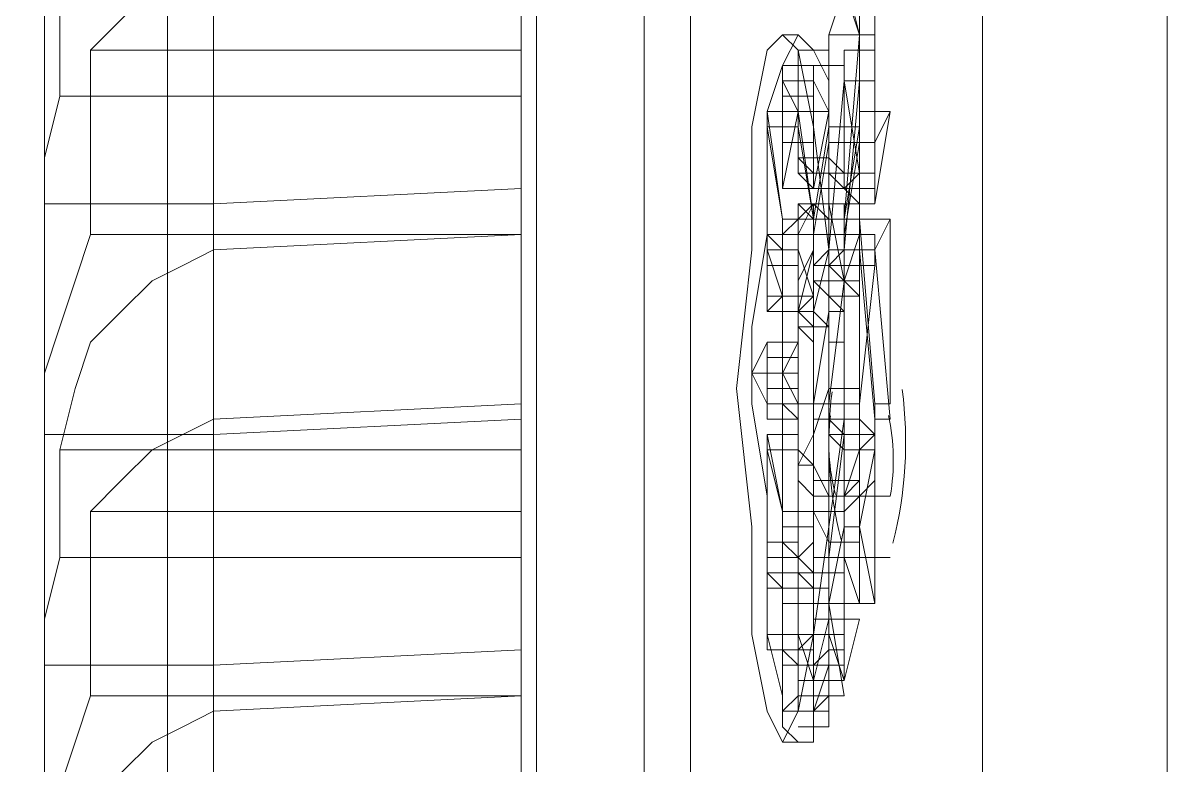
# Model space of a CAD drawing. Header units: millimetres. Extents: x 2788 to 2954, y 1337 to 1391.
# Drawn here: x 2903.5925 to 2903.6712, y 1348.4385 to 1348.4896 of the extents above; entities that cross this region are included whole.
import ezdxf

# ---------------------------------------------------------------- set-up
doc = ezdxf.new("R2010")
doc.units = ezdxf.units.MM
doc.layers.add('PDF_0', color=7, linetype='Continuous')

msp = doc.modelspace()

# ---------------------------------------------------------------- linework, layer by layer
at = {"layer": 'PDF_0', "lineweight": 15}
for points in [[(2902.918745417022, 1348.530555654757, 0.315900315948668), (2902.927212377022, 1348.519442769757), (2902.927212377022, 1348.305652029757), (2902.927212377022, 1348.302476919757), (2902.949438147023, 1348.302476919757), (2902.949438147023, 1348.305652029757), (2902.949438147023, 1348.361745639757), (2903.522016317022, 1348.361745639757), (2903.522016317022, 1348.303535289757), (2903.522016317022, 1348.302476919757), (2903.605627547023, 1348.302476919757), (2903.605627547023, 1348.303535289757), (2903.605627547023, 1350.374765379757), (2903.605627547023, 1350.376882119757), (2903.522016317022, 1350.376882119757), (2903.522016317022, 1350.374765379757), (2903.522016317022, 1350.315496659757), (2902.949438147023, 1350.315496659757), (2902.949438147023, 1350.372648639757), (2902.949438147023, 1350.376882119757), (2902.927212377022, 1350.376882119757), (2902.927212377022, 1350.372648639757), (2902.927212377022, 1350.159916269757, 0.3159003159497631), (2902.918745417022, 1350.148803384757)], [(2903.652077924605, 1348.462535135639, -0.0954054400713592), (2903.652195827023, 1348.456998939757), (2903.651137457023, 1348.456998939757), (2903.651137457023, 1348.460174049757), (2903.650079087023, 1348.454882199757), (2903.651137457023, 1348.449590349757), (2903.651137457023, 1348.452765459757), (2903.652195827023, 1348.452765459757)]]:
    msp.add_lwpolyline(points, format="xyb", dxfattribs=at)
for points in [[(2903.670188117023, 1348.430539689757), (2903.670188117023, 1348.429481319757), (2903.670188117023, 1348.426306209757), (2903.670188117023, 1348.414664139757), (2903.670188117023, 1348.409372289757), (2903.670188117023, 1348.370212599757), (2903.670188117023, 1348.321527579757), (2903.643728867023, 1348.321527579757), (2903.641612127023, 1348.323644319757), (2903.640553757023, 1348.326819429757), (2903.640553757023, 1348.331052909757), (2903.639495387023, 1348.342694979757), (2903.638437017023, 1348.356453789757), (2903.638437017023, 1350.240352389757), (2903.639495387023, 1350.255169569757), (2903.640553757023, 1350.267870009757), (2903.640553757023, 1350.272103489757), (2903.641612127023, 1350.276336969757), (2903.642670497023, 1350.278453709757), (2903.643728867023, 1350.278453709757)], [(2903.638437017023, 1350.240352389757), (2903.637378647023, 1350.240352389757), (2903.635261907023, 1350.240352389757), (2903.635261907023, 1348.356453789757), (2903.637378647023, 1348.356453789757), (2903.638437017023, 1348.356453789757)], [(2903.670188117023, 1348.429481319757), (2903.671246487022, 1348.430539689757), (2903.671246487022, 1348.531084839757)], [(2903.650079087023, 1348.492983519757), (2903.649020717023, 1348.492983519757), (2903.649020717023, 1348.491925149757), (2903.647962347023, 1348.488750039757), (2903.647962347023, 1348.476049599757), (2903.647962347023, 1348.473932859757), (2903.646903977023, 1348.472874489757), (2903.646903977023, 1348.471816119757), (2903.646903977023, 1348.463349159757), (2903.647962347023, 1348.463349159757), (2903.649020717023, 1348.471816119757), (2903.647962347023, 1348.472874489757), (2903.649020717023, 1348.473932859757), (2903.649020717023, 1348.467582639757), (2903.649020717023, 1348.469699379757), (2903.649020717023, 1348.462290789757)], [(2903.649020717023, 1348.492983519757), (2903.649020717023, 1348.491925149757), (2903.647962347023, 1348.488750039757), (2903.650079087023, 1348.488750039757), (2903.650079087023, 1348.490866779757), (2903.650079087023, 1348.491925149757), (2903.650079087023, 1348.492983519757), (2903.650079087023, 1348.491925149757), (2903.651137457023, 1348.491925149757), (2903.651137457023, 1348.490866779757), (2903.651137457023, 1348.488750039757), (2903.651137457023, 1348.481341449757), (2903.652195827023, 1348.483458189757)], [(2903.651137457023, 1348.488750039757), (2903.651137457023, 1348.490866779757), (2903.651137457023, 1348.491925149757), (2903.650079087023, 1348.491925149757), (2903.650079087023, 1348.492983519757), (2903.650079087023, 1348.491925149757), (2903.650079087023, 1348.490866779757), (2903.650079087023, 1348.488750039757), (2903.649020717023, 1348.476049599757), (2903.647962347023, 1348.476049599757)], [(2903.649020717023, 1348.476049599757), (2903.649020717023, 1348.473932859757), (2903.647962347023, 1348.473932859757), (2903.649020717023, 1348.473932859757), (2903.650079087023, 1348.485574929757), (2903.650079087023, 1348.486633299757), (2903.650079087023, 1348.487691669757), (2903.651137457023, 1348.487691669757), (2903.651137457023, 1348.486633299757), (2903.651137457023, 1348.485574929757), (2903.651137457023, 1348.479224709757), (2903.651137457023, 1348.478166339757), (2903.651137457023, 1348.477107969757)], [(2903.651137457023, 1348.483458189757), (2903.652195827023, 1348.483458189757), (2903.651137457023, 1348.477107969757), (2903.650079087023, 1348.477107969757)], [(2903.651137457023, 1348.479224709757), (2903.650079087023, 1348.479224709757)], [(2903.605627547023, 1348.477107969757), (2903.626794947023, 1348.478166339757), (2903.626794947023, 1348.462290789757), (2903.605627547023, 1348.461232419757)], [(2903.651137457023, 1348.478166339757), (2903.649020717023, 1348.478166339757)], [(2903.649020717023, 1348.474991229757), (2903.650079087023, 1348.474991229757), (2903.650079087023, 1348.476049599757), (2903.652195827023, 1348.476049599757), (2903.652195827023, 1348.463349159757)], [(2903.652195827023, 1348.476049599757), (2903.651137457023, 1348.473932859757), (2903.652195827023, 1348.462290789757), (2903.651137457023, 1348.462290789757)], [(2903.626794947023, 1348.474991229757), (2903.605627547023, 1348.474991229757)], [(2903.649020717023, 1348.463349159757), (2903.650079087023, 1348.463349159757), (2903.650079087023, 1348.472874489757), (2903.650079087023, 1348.474991229757), (2903.651137457023, 1348.474991229757), (2903.651137457023, 1348.472874489757), (2903.650079087023, 1348.463349159757)], [(2903.647962347023, 1348.473932859757), (2903.647962347023, 1348.473932859757)], [(2903.647962347023, 1348.472874489757), (2903.646903977023, 1348.472874489757)], [(2903.650079087023, 1348.472874489757), (2903.649020717023, 1348.472874489757)], [(2903.649020717023, 1348.471816119757), (2903.646903977023, 1348.471816119757)], [(2903.651137457023, 1348.460174049757), (2903.650079087023, 1348.460174049757), (2903.649020717023, 1348.456998939757), (2903.650079087023, 1348.456998939757), (2903.650079087023, 1348.452765459757), (2903.649020717023, 1348.452765459757), (2903.646903977023, 1348.452765459757), (2903.646903977023, 1348.453823829757), (2903.646903977023, 1348.456998939757), (2903.646903977023, 1348.463349159757), (2903.646903977023, 1348.462290789757)], [(2903.646903977023, 1348.452765459757), (2903.646903977023, 1348.453823829757), (2903.646903977023, 1348.456998939757), (2903.646903977023, 1348.463349159757)], [(2903.650079087023, 1348.463349159757), (2903.650079087023, 1348.463349159757)], [(2903.650079087023, 1348.454882199757), (2903.650079087023, 1348.454882199757)], [(2903.651137457023, 1348.449590349757), (2903.650079087023, 1348.449590349757), (2903.649020717023, 1348.452765459757)], [(2903.605627547023, 1348.445356869757), (2903.626794947023, 1348.446415239757), (2903.626794947023, 1348.430539689757), (2903.605627547023, 1348.429481319757)], [(2903.626794947023, 1348.443240129757), (2903.605627547023, 1348.443240129757)]]:
    msp.add_lwpolyline(points, dxfattribs=at)
at = {"layer": 'PDF_0', "lineweight": 0}
for points in [[(2903.658546047022, 1348.432656429757), (2903.658546047022, 1348.790385489757)], [(2903.627853317023, 1348.744875579757), (2903.627853317023, 1348.356453789757)], [(2903.626794947023, 1348.506742329757), (2903.605627547023, 1348.505683959757), (2903.603510807023, 1348.505683959757), (2903.601394067023, 1348.503567219757), (2903.599277327023, 1348.501450479757), (2903.597160587023, 1348.499333739757), (2903.596102217023, 1348.496158629757), (2903.595043847023, 1348.491925149757), (2903.595043847023, 1348.484516559757), (2903.593985477023, 1348.480283079757), (2903.593985477023, 1348.477107969757), (2903.605627547023, 1348.477107969757)], [(2903.593985477023, 1348.501450479757), (2903.593985477023, 1348.327877799757), (2903.532600017023, 1348.325761059757)], [(2903.602452437023, 1348.498275369757), (2903.602452437023, 1348.323644319757), (2903.602452437023, 1348.318352469757), (2903.602452437023, 1348.316235729757), (2903.605627547023, 1348.316235729757)], [(2903.626794947023, 1348.495100259757), (2903.605627547023, 1348.494041889757), (2903.603510807023, 1348.492983519757), (2903.601394067023, 1348.491925149757), (2903.599277327023, 1348.489808409757), (2903.597160587023, 1348.487691669757), (2903.626794947023, 1348.487691669757)], [(2903.605627547023, 1348.494041889757), (2903.605627547023, 1348.473932859757)], [(2903.626794947023, 1348.491925149757), (2903.626794947023, 1348.484516559757), (2903.595043847023, 1348.484516559757)], [(2903.651137457023, 1348.472874489757), (2903.649020717023, 1348.472874489757), (2903.649020717023, 1348.463349159757), (2903.649020717023, 1348.472874489757), (2903.649020717023, 1348.474991229757), (2903.649020717023, 1348.476049599757), (2903.646903977023, 1348.476049599757), (2903.646903977023, 1348.474991229757), (2903.646903977023, 1348.476049599757), (2903.644787237023, 1348.476049599757), (2903.643728867023, 1348.482399819757), (2903.645845607023, 1348.482399819757), (2903.645845607023, 1348.483458189757), (2903.646903977023, 1348.476049599757), (2903.646903977023, 1348.474991229757), (2903.644787237023, 1348.474991229757), (2903.646903977023, 1348.474991229757), (2903.649020717023, 1348.474991229757), (2903.650079087023, 1348.481341449757), (2903.650079087023, 1348.488750039757), (2903.651137457023, 1348.488750039757)], [(2903.645845607023, 1348.488750039757), (2903.644787237023, 1348.488750039757)], [(2903.597160587023, 1348.474991229757), (2903.597160587023, 1348.487691669757)], [(2903.647962347023, 1348.487691669757), (2903.645845607023, 1348.487691669757), (2903.647962347023, 1348.487691669757), (2903.645845607023, 1348.487691669757), (2903.645845607023, 1348.480283079757), (2903.646903977023, 1348.479224709757), (2903.649020717023, 1348.479224709757), (2903.649020717023, 1348.480283079757), (2903.649020717023, 1348.481341449757), (2903.649020717023, 1348.482399819757), (2903.649020717023, 1348.483458189757), (2903.649020717023, 1348.484516559757), (2903.649020717023, 1348.485574929757), (2903.649020717023, 1348.486633299757), (2903.649020717023, 1348.485574929757), (2903.649020717023, 1348.484516559757), (2903.649020717023, 1348.483458189757), (2903.649020717023, 1348.482399819757), (2903.649020717023, 1348.481341449757), (2903.649020717023, 1348.480283079757), (2903.649020717023, 1348.479224709757), (2903.647962347023, 1348.480283079757), (2903.645845607023, 1348.480283079757), (2903.646903977023, 1348.479224709757), (2903.646903977023, 1348.486633299757), (2903.649020717023, 1348.486633299757), (2903.646903977023, 1348.486633299757), (2903.646903977023, 1348.485574929757), (2903.647962347023, 1348.483458189757), (2903.646903977023, 1348.478166339757), (2903.644787237023, 1348.478166339757), (2903.645845607023, 1348.483458189757), (2903.645845607023, 1348.482399819757), (2903.646903977023, 1348.476049599757), (2903.646903977023, 1348.474991229757), (2903.647962347023, 1348.481341449757)], [(2903.645845607023, 1348.487691669757), (2903.645845607023, 1348.487691669757)], [(2903.645845607023, 1348.487691669757), (2903.645845607023, 1348.487691669757)], [(2903.647962347023, 1348.487691669757), (2903.647962347023, 1348.487691669757)], [(2903.650079087023, 1348.487691669757), (2903.649020717023, 1348.487691669757)], [(2903.645845607023, 1348.480283079757), (2903.645845607023, 1348.479224709757), (2903.646903977023, 1348.478166339757), (2903.646903977023, 1348.479224709757), (2903.646903977023, 1348.481341449757), (2903.644787237023, 1348.481341449757), (2903.644787237023, 1348.485574929757), (2903.646903977023, 1348.485574929757), (2903.646903977023, 1348.484516559757), (2903.646903977023, 1348.483458189757), (2903.646903977023, 1348.484516559757), (2903.644787237023, 1348.484516559757), (2903.644787237023, 1348.483458189757), (2903.644787237023, 1348.478166339757), (2903.644787237023, 1348.479224709757), (2903.644787237023, 1348.481341449757), (2903.644787237023, 1348.486633299757), (2903.644787237023, 1348.485574929757), (2903.645845607023, 1348.483458189757), (2903.643728867023, 1348.483458189757), (2903.643728867023, 1348.482399819757)], [(2903.645845607023, 1348.479224709757), (2903.646903977023, 1348.478166339757), (2903.649020717023, 1348.478166339757), (2903.649020717023, 1348.479224709757), (2903.649020717023, 1348.480283079757), (2903.649020717023, 1348.481341449757), (2903.649020717023, 1348.482399819757), (2903.649020717023, 1348.483458189757), (2903.649020717023, 1348.484516559757), (2903.649020717023, 1348.485574929757), (2903.649020717023, 1348.486633299757), (2903.649020717023, 1348.485574929757), (2903.649020717023, 1348.484516559757), (2903.649020717023, 1348.483458189757), (2903.649020717023, 1348.482399819757), (2903.649020717023, 1348.481341449757), (2903.649020717023, 1348.480283079757), (2903.649020717023, 1348.479224709757), (2903.649020717023, 1348.478166339757), (2903.647962347023, 1348.479224709757), (2903.645845607023, 1348.479224709757), (2903.645845607023, 1348.480283079757), (2903.647962347023, 1348.480283079757), (2903.647962347023, 1348.479224709757), (2903.647962347023, 1348.480283079757), (2903.647962347023, 1348.479224709757), (2903.647962347023, 1348.473932859757), (2903.646903977023, 1348.469699379757), (2903.646903977023, 1348.470757749757), (2903.646903977023, 1348.468641009757), (2903.647962347023, 1348.468641009757), (2903.646903977023, 1348.468641009757), (2903.646903977023, 1348.467582639757), (2903.645845607023, 1348.468641009757)], [(2903.646903977023, 1348.486633299757), (2903.646903977023, 1348.486633299757)], [(2903.646903977023, 1348.486633299757), (2903.646903977023, 1348.486633299757)], [(2903.649020717023, 1348.486633299757), (2903.649020717023, 1348.486633299757)], [(2903.647962347023, 1348.483458189757), (2903.646903977023, 1348.478166339757), (2903.646903977023, 1348.483458189757), (2903.644787237023, 1348.483458189757), (2903.644787237023, 1348.484516559757), (2903.644787237023, 1348.485574929757), (2903.644787237023, 1348.484516559757)], [(2903.646903977023, 1348.484516559757), (2903.646903977023, 1348.485574929757), (2903.644787237023, 1348.485574929757), (2903.644787237023, 1348.481341449757), (2903.644787237023, 1348.478166339757), (2903.645845607023, 1348.483458189757)], [(2903.646903977023, 1348.485574929757), (2903.646903977023, 1348.485574929757)], [(2903.647962347023, 1348.477107969757), (2903.647962347023, 1348.473932859757), (2903.650079087023, 1348.473932859757), (2903.647962347023, 1348.473932859757), (2903.647962347023, 1348.479224709757), (2903.650079087023, 1348.479224709757), (2903.649020717023, 1348.478166339757), (2903.650079087023, 1348.477107969757), (2903.650079087023, 1348.476049599757), (2903.650079087023, 1348.474991229757), (2903.650079087023, 1348.473932859757), (2903.650079087023, 1348.474991229757), (2903.650079087023, 1348.476049599757), (2903.650079087023, 1348.477107969757), (2903.647962347023, 1348.477107969757), (2903.647962347023, 1348.473932859757), (2903.650079087023, 1348.473932859757), (2903.650079087023, 1348.479224709757), (2903.649020717023, 1348.485574929757), (2903.650079087023, 1348.485574929757), (2903.649020717023, 1348.485574929757), (2903.647962347023, 1348.473932859757), (2903.647962347023, 1348.471816119757)], [(2903.626794947023, 1348.484516559757), (2903.626794947023, 1348.478166339757)], [(2903.643728867023, 1348.483458189757), (2903.644787237023, 1348.476049599757), (2903.646903977023, 1348.476049599757), (2903.646903977023, 1348.477107969757), (2903.649020717023, 1348.477107969757), (2903.649020717023, 1348.476049599757)], [(2903.646903977023, 1348.483458189757), (2903.646903977023, 1348.478166339757), (2903.644787237023, 1348.478166339757), (2903.644787237023, 1348.483458189757)], [(2903.651137457023, 1348.483458189757), (2903.650079087023, 1348.483458189757), (2903.650079087023, 1348.477107969757), (2903.650079087023, 1348.476049599757), (2903.650079087023, 1348.474991229757), (2903.650079087023, 1348.473932859757), (2903.650079087023, 1348.474991229757), (2903.649020717023, 1348.471816119757), (2903.650079087023, 1348.474991229757), (2903.650079087023, 1348.476049599757), (2903.649020717023, 1348.476049599757), (2903.649020717023, 1348.471816119757), (2903.650079087023, 1348.470757749757), (2903.650079087023, 1348.473932859757), (2903.650079087023, 1348.474991229757), (2903.650079087023, 1348.476049599757), (2903.650079087023, 1348.477107969757)], [(2903.651137457023, 1348.481341449757), (2903.650079087023, 1348.481341449757), (2903.650079087023, 1348.483458189757)], [(2903.647962347023, 1348.481341449757), (2903.650079087023, 1348.481341449757), (2903.650079087023, 1348.482399819757), (2903.650079087023, 1348.481341449757)], [(2903.647962347023, 1348.482399819757), (2903.647962347023, 1348.481341449757)], [(2903.645845607023, 1348.480283079757), (2903.645845607023, 1348.480283079757)], [(2903.645845607023, 1348.480283079757), (2903.645845607023, 1348.480283079757)], [(2903.647962347023, 1348.480283079757), (2903.647962347023, 1348.480283079757)], [(2903.651137457023, 1348.473932859757), (2903.650079087023, 1348.473932859757), (2903.647962347023, 1348.473932859757), (2903.647962347023, 1348.470757749757), (2903.650079087023, 1348.470757749757), (2903.650079087023, 1348.473932859757), (2903.650079087023, 1348.471816119757), (2903.649020717023, 1348.471816119757), (2903.650079087023, 1348.471816119757), (2903.647962347023, 1348.471816119757), (2903.647962347023, 1348.473932859757), (2903.647962347023, 1348.474991229757), (2903.647962347023, 1348.476049599757), (2903.649020717023, 1348.476049599757), (2903.649020717023, 1348.471816119757), (2903.647962347023, 1348.471816119757), (2903.650079087023, 1348.471816119757), (2903.650079087023, 1348.473932859757), (2903.650079087023, 1348.474991229757), (2903.650079087023, 1348.476049599757), (2903.650079087023, 1348.477107969757), (2903.650079087023, 1348.478166339757), (2903.650079087023, 1348.479224709757), (2903.650079087023, 1348.478166339757), (2903.650079087023, 1348.477107969757), (2903.650079087023, 1348.476049599757), (2903.650079087023, 1348.474991229757), (2903.650079087023, 1348.473932859757), (2903.651137457023, 1348.462290789757), (2903.651137457023, 1348.455940569757), (2903.651137457023, 1348.453823829757), (2903.651137457023, 1348.452765459757), (2903.650079087023, 1348.452765459757), (2903.650079087023, 1348.449590349757), (2903.647962347023, 1348.449590349757), (2903.645845607023, 1348.449590349757), (2903.647962347023, 1348.449590349757), (2903.645845607023, 1348.449590349757), (2903.644787237023, 1348.449590349757), (2903.644787237023, 1348.450648719757), (2903.644787237023, 1348.454882199757), (2903.646903977023, 1348.454882199757), (2903.646903977023, 1348.450648719757), (2903.645845607023, 1348.450648719757), (2903.645845607023, 1348.446415239757), (2903.643728867023, 1348.446415239757), (2903.644787237023, 1348.446415239757), (2903.644787237023, 1348.447473609757), (2903.644787237023, 1348.445356869757), (2903.646903977023, 1348.445356869757), (2903.646903977023, 1348.447473609757), (2903.646903977023, 1348.450648719757), (2903.646903977023, 1348.451707089757), (2903.645845607023, 1348.451707089757), (2903.643728867023, 1348.451707089757)], [(2903.645845607023, 1348.479224709757), (2903.645845607023, 1348.479224709757)], [(2903.645845607023, 1348.479224709757), (2903.645845607023, 1348.479224709757)], [(2903.647962347023, 1348.479224709757), (2903.647962347023, 1348.479224709757)], [(2903.649020717023, 1348.478166339757), (2903.649020717023, 1348.478166339757)], [(2903.646903977023, 1348.476049599757), (2903.646903977023, 1348.477107969757), (2903.645845607023, 1348.476049599757), (2903.645845607023, 1348.474991229757), (2903.645845607023, 1348.472874489757), (2903.645845607023, 1348.471816119757), (2903.645845607023, 1348.467582639757), (2903.645845607023, 1348.463349159757), (2903.645845607023, 1348.459115679757), (2903.645845607023, 1348.455940569757), (2903.645845607023, 1348.452765459757), (2903.646903977023, 1348.451707089757), (2903.646903977023, 1348.450648719757), (2903.645845607023, 1348.450648719757), (2903.645845607023, 1348.451707089757), (2903.646903977023, 1348.450648719757), (2903.644787237023, 1348.450648719757), (2903.646903977023, 1348.450648719757)], [(2903.647962347023, 1348.476049599757), (2903.646903977023, 1348.477107969757), (2903.645845607023, 1348.474991229757), (2903.645845607023, 1348.471816119757), (2903.645845607023, 1348.467582639757), (2903.645845607023, 1348.463349159757), (2903.645845607023, 1348.459115679757), (2903.645845607023, 1348.455940569757), (2903.645845607023, 1348.452765459757), (2903.646903977023, 1348.451707089757), (2903.646903977023, 1348.452765459757), (2903.647962347023, 1348.452765459757)], [(2903.646903977023, 1348.477107969757), (2903.645845607023, 1348.477107969757)], [(2903.652195827023, 1348.463349159757), (2903.651137457023, 1348.463349159757), (2903.650079087023, 1348.476049599757)], [(2903.605627547023, 1348.461232419757), (2903.593985477023, 1348.461232419757), (2903.593985477023, 1348.465465899757), (2903.595043847023, 1348.468641009757), (2903.596102217023, 1348.471816119757), (2903.597160587023, 1348.474991229757), (2903.605627547023, 1348.474991229757)], [(2903.626794947023, 1348.474991229757), (2903.605627547023, 1348.473932859757), (2903.603510807023, 1348.472874489757), (2903.601394067023, 1348.471816119757), (2903.599277327023, 1348.469699379757), (2903.597160587023, 1348.467582639757), (2903.596102217023, 1348.464407529757), (2903.595043847023, 1348.460174049757), (2903.626794947023, 1348.460174049757)], [(2903.647962347023, 1348.468641009757), (2903.646903977023, 1348.469699379757), (2903.645845607023, 1348.469699379757), (2903.645845607023, 1348.472874489757), (2903.645845607023, 1348.469699379757), (2903.643728867023, 1348.469699379757), (2903.644787237023, 1348.470757749757), (2903.644787237023, 1348.473932859757), (2903.643728867023, 1348.474991229757), (2903.645845607023, 1348.474991229757), (2903.645845607023, 1348.473932859757), (2903.646903977023, 1348.470757749757), (2903.644787237023, 1348.470757749757), (2903.643728867023, 1348.473932859757), (2903.645845607023, 1348.473932859757), (2903.645845607023, 1348.472874489757), (2903.643728867023, 1348.472874489757), (2903.643728867023, 1348.473932859757), (2903.645845607023, 1348.473932859757), (2903.644787237023, 1348.473932859757), (2903.644787237023, 1348.470757749757), (2903.643728867023, 1348.470757749757), (2903.643728867023, 1348.472874489757), (2903.643728867023, 1348.470757749757)], [(2903.645845607023, 1348.472874489757), (2903.645845607023, 1348.473932859757), (2903.645845607023, 1348.474991229757), (2903.643728867023, 1348.474991229757), (2903.644787237023, 1348.473932859757)], [(2903.644787237023, 1348.474991229757), (2903.644787237023, 1348.474991229757)], [(2903.644787237023, 1348.474991229757), (2903.644787237023, 1348.474991229757)], [(2903.646903977023, 1348.474991229757), (2903.646903977023, 1348.473932859757), (2903.645845607023, 1348.469699379757), (2903.646903977023, 1348.473932859757)], [(2903.646903977023, 1348.474991229757), (2903.646903977023, 1348.474991229757)], [(2903.646903977023, 1348.473932859757), (2903.646903977023, 1348.474991229757), (2903.646903977023, 1348.473932859757)], [(2903.645845607023, 1348.473932859757), (2903.645845607023, 1348.473932859757)], [(2903.645845607023, 1348.473932859757), (2903.645845607023, 1348.472874489757)], [(2903.645845607023, 1348.472874489757), (2903.645845607023, 1348.473932859757)], [(2903.645845607023, 1348.472874489757), (2903.645845607023, 1348.473932859757)], [(2903.649020717023, 1348.472874489757), (2903.647962347023, 1348.472874489757), (2903.647962347023, 1348.473932859757), (2903.646903977023, 1348.469699379757)], [(2903.647962347023, 1348.473932859757), (2903.647962347023, 1348.473932859757)], [(2903.647962347023, 1348.462290789757), (2903.647962347023, 1348.461232419757), (2903.649020717023, 1348.460174049757), (2903.649020717023, 1348.461232419757), (2903.649020717023, 1348.462290789757), (2903.649020717023, 1348.463349159757), (2903.649020717023, 1348.464407529757), (2903.649020717023, 1348.465465899757), (2903.649020717023, 1348.466524269757), (2903.649020717023, 1348.467582639757), (2903.649020717023, 1348.468641009757), (2903.649020717023, 1348.469699379757), (2903.647962347023, 1348.470757749757), (2903.647962347023, 1348.473932859757), (2903.647962347023, 1348.467582639757), (2903.647962347023, 1348.469699379757)], [(2903.647962347023, 1348.473932859757), (2903.647962347023, 1348.473932859757)], [(2903.650079087023, 1348.473932859757), (2903.650079087023, 1348.473932859757)], [(2903.650079087023, 1348.473932859757), (2903.650079087023, 1348.473932859757)], [(2903.645845607023, 1348.472874489757), (2903.643728867023, 1348.472874489757)], [(2903.647962347023, 1348.471816119757), (2903.647962347023, 1348.471816119757)], [(2903.645845607023, 1348.469699379757), (2903.646903977023, 1348.468641009757), (2903.646903977023, 1348.470757749757)], [(2903.643728867023, 1348.469699379757), (2903.645845607023, 1348.469699379757), (2903.646903977023, 1348.468641009757)], [(2903.647962347023, 1348.469699379757), (2903.646903977023, 1348.463349159757), (2903.646903977023, 1348.462290789757), (2903.646903977023, 1348.461232419757), (2903.646903977023, 1348.460174049757), (2903.646903977023, 1348.459115679757), (2903.645845607023, 1348.459115679757), (2903.646903977023, 1348.461232419757), (2903.647962347023, 1348.464407529757), (2903.647962347023, 1348.463349159757), (2903.647962347023, 1348.462290789757), (2903.650079087023, 1348.462290789757), (2903.647962347023, 1348.462290789757), (2903.649020717023, 1348.461232419757), (2903.649020717023, 1348.462290789757), (2903.649020717023, 1348.463349159757), (2903.649020717023, 1348.464407529757), (2903.649020717023, 1348.463349159757), (2903.649020717023, 1348.462290789757), (2903.649020717023, 1348.463349159757), (2903.649020717023, 1348.464407529757), (2903.649020717023, 1348.465465899757), (2903.649020717023, 1348.466524269757), (2903.649020717023, 1348.467582639757), (2903.649020717023, 1348.468641009757), (2903.649020717023, 1348.469699379757)], [(2903.644787237023, 1348.467582639757), (2903.644787237023, 1348.465465899757), (2903.642670497023, 1348.465465899757), (2903.643728867023, 1348.463349159757), (2903.643728867023, 1348.462290789757), (2903.643728867023, 1348.464407529757), (2903.643728867023, 1348.467582639757), (2903.642670497023, 1348.465465899757), (2903.643728867023, 1348.463349159757), (2903.643728867023, 1348.462290789757), (2903.643728867023, 1348.463349159757), (2903.643728867023, 1348.462290789757), (2903.643728867023, 1348.463349159757), (2903.643728867023, 1348.462290789757), (2903.645845607023, 1348.462290789757), (2903.644787237023, 1348.463349159757), (2903.644787237023, 1348.465465899757), (2903.645845607023, 1348.463349159757), (2903.645845607023, 1348.464407529757), (2903.645845607023, 1348.462290789757), (2903.643728867023, 1348.462290789757), (2903.643728867023, 1348.464407529757), (2903.643728867023, 1348.466524269757), (2903.645845607023, 1348.466524269757), (2903.645845607023, 1348.467582639757), (2903.645845607023, 1348.464407529757), (2903.645845607023, 1348.466524269757), (2903.645845607023, 1348.465465899757), (2903.643728867023, 1348.465465899757), (2903.643728867023, 1348.467582639757), (2903.645845607023, 1348.467582639757), (2903.644787237023, 1348.465465899757), (2903.645845607023, 1348.463349159757)], [(2903.642670497023, 1348.465465899757), (2903.643728867023, 1348.467582639757), (2903.643728867023, 1348.465465899757), (2903.643728867023, 1348.463349159757)], [(2903.645845607023, 1348.467582639757), (2903.644787237023, 1348.465465899757), (2903.643728867023, 1348.465465899757), (2903.645845607023, 1348.465465899757), (2903.645845607023, 1348.463349159757), (2903.645845607023, 1348.462290789757), (2903.645845607023, 1348.463349159757), (2903.646903977023, 1348.463349159757)], [(2903.643728867023, 1348.465465899757), (2903.643728867023, 1348.467582639757)], [(2903.643728867023, 1348.467582639757), (2903.643728867023, 1348.465465899757)], [(2903.643728867023, 1348.467582639757), (2903.643728867023, 1348.467582639757)], [(2903.643728867023, 1348.466524269757), (2903.643728867023, 1348.467582639757)], [(2903.643728867023, 1348.467582639757), (2903.643728867023, 1348.466524269757)], [(2903.643728867023, 1348.467582639757), (2903.643728867023, 1348.467582639757)], [(2903.643728867023, 1348.466524269757), (2903.643728867023, 1348.467582639757)], [(2903.643728867023, 1348.467582639757), (2903.643728867023, 1348.466524269757)], [(2903.649020717023, 1348.467582639757), (2903.647962347023, 1348.467582639757)], [(2903.643728867023, 1348.465465899757), (2903.643728867023, 1348.466524269757)], [(2903.645845607023, 1348.466524269757), (2903.643728867023, 1348.466524269757)], [(2903.643728867023, 1348.465465899757), (2903.643728867023, 1348.466524269757)], [(2903.643728867023, 1348.466524269757), (2903.643728867023, 1348.464407529757)], [(2903.645845607023, 1348.466524269757), (2903.645845607023, 1348.465465899757)], [(2903.643728867023, 1348.463349159757), (2903.643728867023, 1348.465465899757)], [(2903.650079087023, 1348.462290789757), (2903.650079087023, 1348.463349159757), (2903.650079087023, 1348.464407529757), (2903.647962347023, 1348.464407529757), (2903.646903977023, 1348.461232419757), (2903.645845607023, 1348.459115679757), (2903.645845607023, 1348.463349159757), (2903.643728867023, 1348.463349159757), (2903.643728867023, 1348.465465899757)], [(2903.643728867023, 1348.463349159757), (2903.643728867023, 1348.465465899757)], [(2903.643728867023, 1348.465465899757), (2903.643728867023, 1348.463349159757)], [(2903.643728867023, 1348.463349159757), (2903.643728867023, 1348.465465899757)], [(2903.645845607023, 1348.465465899757), (2903.645845607023, 1348.463349159757)], [(2903.643728867023, 1348.464407529757), (2903.643728867023, 1348.463349159757)], [(2903.646903977023, 1348.462290789757), (2903.649020717023, 1348.462290789757), (2903.647962347023, 1348.462290789757), (2903.647962347023, 1348.464407529757), (2903.647962347023, 1348.463349159757)], [(2903.649020717023, 1348.464407529757), (2903.647962347023, 1348.464407529757), (2903.647962347023, 1348.462290789757), (2903.647962347023, 1348.463349159757), (2903.650079087023, 1348.463349159757), (2903.650079087023, 1348.462290789757), (2903.650079087023, 1348.464407529757)], [(2903.605627547023, 1348.462290789757), (2903.626794947023, 1348.463349159757)], [(2903.645845607023, 1348.463349159757), (2903.643728867023, 1348.463349159757)], [(2903.649020717023, 1348.463349159757), (2903.649020717023, 1348.463349159757)], [(2903.595043847023, 1348.436889909757), (2903.596102217023, 1348.440065019757), (2903.597160587023, 1348.443240129757), (2903.597160587023, 1348.455940569757), (2903.599277327023, 1348.458057309757), (2903.601394067023, 1348.460174049757), (2903.603510807023, 1348.461232419757), (2903.605627547023, 1348.462290789757), (2903.605627547023, 1348.442181759757), (2903.603510807023, 1348.441123389757), (2903.601394067023, 1348.440065019757), (2903.599277327023, 1348.437948279757)], [(2903.626794947023, 1348.462290789757), (2903.626794947023, 1348.460174049757), (2903.626794947023, 1348.452765459757), (2903.626794947023, 1348.446415239757)], [(2903.647962347023, 1348.456998939757), (2903.650079087023, 1348.456998939757), (2903.647962347023, 1348.456998939757), (2903.646903977023, 1348.459115679757), (2903.646903977023, 1348.462290789757), (2903.646903977023, 1348.459115679757), (2903.647962347023, 1348.456998939757), (2903.649020717023, 1348.456998939757), (2903.646903977023, 1348.456998939757), (2903.646903977023, 1348.452765459757), (2903.646903977023, 1348.449590349757), (2903.646903977023, 1348.451707089757), (2903.646903977023, 1348.452765459757), (2903.646903977023, 1348.456998939757)], [(2903.647962347023, 1348.462290789757), (2903.647962347023, 1348.461232419757), (2903.649020717023, 1348.460174049757)], [(2903.647962347023, 1348.454882199757), (2903.649020717023, 1348.462290789757)], [(2903.649020717023, 1348.462290789757), (2903.647962347023, 1348.462290789757)], [(2903.647962347023, 1348.462290789757), (2903.647962347023, 1348.461232419757)], [(2903.649020717023, 1348.461232419757), (2903.647962347023, 1348.462290789757)], [(2903.650079087023, 1348.460174049757), (2903.650079087023, 1348.462290789757)], [(2903.651137457023, 1348.461232419757), (2903.650079087023, 1348.462290789757)], [(2903.651137457023, 1348.462290789757), (2903.651137457023, 1348.455940569757), (2903.651137457023, 1348.453823829757), (2903.651137457023, 1348.452765459757)], [(2903.643728867023, 1348.453823829757), (2903.643728867023, 1348.461232419757), (2903.645845607023, 1348.461232419757), (2903.645845607023, 1348.453823829757), (2903.645845607023, 1348.452765459757), (2903.645845607023, 1348.453823829757), (2903.643728867023, 1348.453823829757), (2903.643728867023, 1348.452765459757)], [(2903.646903977023, 1348.455940569757), (2903.644787237023, 1348.455940569757), (2903.643728867023, 1348.461232419757)], [(2903.646903977023, 1348.455940569757), (2903.646903977023, 1348.456998939757), (2903.646903977023, 1348.458057309757), (2903.646903977023, 1348.459115679757), (2903.645845607023, 1348.460174049757), (2903.645845607023, 1348.461232419757)], [(2903.646903977023, 1348.455940569757), (2903.646903977023, 1348.456998939757), (2903.646903977023, 1348.458057309757), (2903.646903977023, 1348.459115679757), (2903.645845607023, 1348.460174049757), (2903.645845607023, 1348.461232419757)], [(2903.649020717023, 1348.461232419757), (2903.647962347023, 1348.461232419757)], [(2903.647962347023, 1348.452765459757), (2903.649020717023, 1348.461232419757)], [(2903.651137457023, 1348.461232419757), (2903.649020717023, 1348.461232419757)], [(2903.651137457023, 1348.456998939757), (2903.650079087023, 1348.456998939757), (2903.651137457023, 1348.458057309757), (2903.651137457023, 1348.460174049757), (2903.651137457023, 1348.458057309757), (2903.650079087023, 1348.456998939757), (2903.650079087023, 1348.460174049757), (2903.651137457023, 1348.461232419757)], [(2903.595043847023, 1348.460174049757), (2903.595043847023, 1348.452765459757)], [(2903.647962347023, 1348.453823829757), (2903.646903977023, 1348.455940569757), (2903.644787237023, 1348.455940569757), (2903.643728867023, 1348.460174049757)], [(2903.645845607023, 1348.460174049757), (2903.645845607023, 1348.459115679757), (2903.645845607023, 1348.458057309757), (2903.646903977023, 1348.456998939757), (2903.646903977023, 1348.455940569757)], [(2903.645845607023, 1348.460174049757), (2903.645845607023, 1348.459115679757), (2903.645845607023, 1348.458057309757), (2903.646903977023, 1348.456998939757), (2903.646903977023, 1348.455940569757)], [(2903.650079087023, 1348.460174049757), (2903.649020717023, 1348.460174049757)], [(2903.650079087023, 1348.458057309757), (2903.649020717023, 1348.456998939757), (2903.649020717023, 1348.452765459757), (2903.646903977023, 1348.452765459757), (2903.646903977023, 1348.458057309757), (2903.646903977023, 1348.454882199757), (2903.644787237023, 1348.454882199757), (2903.644787237023, 1348.452765459757), (2903.644787237023, 1348.449590349757), (2903.644787237023, 1348.447473609757), (2903.644787237023, 1348.450648719757), (2903.643728867023, 1348.451707089757), (2903.643728867023, 1348.450648719757), (2903.643728867023, 1348.447473609757), (2903.643728867023, 1348.450648719757), (2903.643728867023, 1348.446415239757), (2903.643728867023, 1348.450648719757), (2903.643728867023, 1348.451707089757), (2903.644787237023, 1348.450648719757), (2903.643728867023, 1348.450648719757), (2903.644787237023, 1348.450648719757), (2903.644787237023, 1348.447473609757), (2903.643728867023, 1348.447473609757)], [(2903.646903977023, 1348.458057309757), (2903.647962347023, 1348.458057309757), (2903.647962347023, 1348.456998939757), (2903.647962347023, 1348.455940569757), (2903.647962347023, 1348.454882199757), (2903.647962347023, 1348.453823829757), (2903.647962347023, 1348.452765459757), (2903.650079087023, 1348.452765459757), (2903.649020717023, 1348.452765459757), (2903.649020717023, 1348.456998939757), (2903.649020717023, 1348.455940569757), (2903.646903977023, 1348.455940569757), (2903.647962347023, 1348.453823829757), (2903.647962347023, 1348.449590349757), (2903.647962347023, 1348.448531979757), (2903.647962347023, 1348.447473609757), (2903.647962347023, 1348.448531979757), (2903.646903977023, 1348.444298499757), (2903.646903977023, 1348.445356869757), (2903.649020717023, 1348.445356869757), (2903.646903977023, 1348.445356869757), (2903.647962347023, 1348.446415239757), (2903.649020717023, 1348.446415239757), (2903.649020717023, 1348.445356869757), (2903.649020717023, 1348.444298499757), (2903.646903977023, 1348.444298499757), (2903.646903977023, 1348.445356869757), (2903.647962347023, 1348.446415239757), (2903.647962347023, 1348.447473609757), (2903.647962347023, 1348.446415239757), (2903.647962347023, 1348.444298499757), (2903.647962347023, 1348.449590349757), (2903.649020717023, 1348.443240129757), (2903.647962347023, 1348.443240129757), (2903.647962347023, 1348.442181759757), (2903.647962347023, 1348.441123389757), (2903.647962347023, 1348.442181759757), (2903.647962347023, 1348.443240129757), (2903.645845607023, 1348.443240129757), (2903.647962347023, 1348.443240129757), (2903.647962347023, 1348.442181759757), (2903.646903977023, 1348.442181759757), (2903.644787237023, 1348.442181759757), (2903.645845607023, 1348.442181759757), (2903.645845607023, 1348.443240129757), (2903.647962347023, 1348.443240129757), (2903.645845607023, 1348.443240129757), (2903.645845607023, 1348.444298499757), (2903.645845607023, 1348.449590349757), (2903.645845607023, 1348.447473609757), (2903.647962347023, 1348.447473609757), (2903.647962347023, 1348.448531979757), (2903.647962347023, 1348.449590349757)], [(2903.646903977023, 1348.458057309757), (2903.646903977023, 1348.458057309757)], [(2903.646903977023, 1348.458057309757), (2903.646903977023, 1348.458057309757)], [(2903.647962347023, 1348.454882199757), (2903.647962347023, 1348.455940569757), (2903.647962347023, 1348.456998939757), (2903.647962347023, 1348.458057309757)], [(2903.647962347023, 1348.458057309757), (2903.647962347023, 1348.458057309757)], [(2903.647962347023, 1348.458057309757), (2903.647962347023, 1348.456998939757), (2903.647962347023, 1348.455940569757), (2903.647962347023, 1348.454882199757), (2903.647962347023, 1348.453823829757), (2903.647962347023, 1348.452765459757)], [(2903.647962347023, 1348.454882199757), (2903.647962347023, 1348.455940569757), (2903.647962347023, 1348.456998939757), (2903.647962347023, 1348.458057309757), (2903.650079087023, 1348.458057309757), (2903.650079087023, 1348.456998939757), (2903.650079087023, 1348.458057309757), (2903.649020717023, 1348.456998939757)], [(2903.647962347023, 1348.456998939757), (2903.647962347023, 1348.456998939757)], [(2903.649020717023, 1348.455940569757), (2903.650079087023, 1348.456998939757)], [(2903.650079087023, 1348.456998939757), (2903.650079087023, 1348.456998939757)], [(2903.650079087023, 1348.456998939757), (2903.650079087023, 1348.456998939757)], [(2903.626794947023, 1348.455940569757), (2903.597160587023, 1348.455940569757)], [(2903.644787237023, 1348.455940569757), (2903.644787237023, 1348.455940569757)], [(2903.644787237023, 1348.455940569757), (2903.644787237023, 1348.455940569757)], [(2903.646903977023, 1348.455940569757), (2903.646903977023, 1348.455940569757)], [(2903.644787237023, 1348.449590349757), (2903.644787237023, 1348.452765459757), (2903.644787237023, 1348.454882199757), (2903.644787237023, 1348.450648719757), (2903.646903977023, 1348.450648719757), (2903.646903977023, 1348.454882199757), (2903.646903977023, 1348.451707089757), (2903.646903977023, 1348.449590349757), (2903.646903977023, 1348.447473609757), (2903.644787237023, 1348.447473609757), (2903.645845607023, 1348.447473609757)], [(2903.644787237023, 1348.454882199757), (2903.644787237023, 1348.454882199757)], [(2903.644787237023, 1348.454882199757), (2903.644787237023, 1348.454882199757)], [(2903.646903977023, 1348.454882199757), (2903.646903977023, 1348.454882199757)], [(2903.646903977023, 1348.454882199757), (2903.646903977023, 1348.451707089757), (2903.646903977023, 1348.449590349757), (2903.649020717023, 1348.449590349757), (2903.649020717023, 1348.451707089757), (2903.646903977023, 1348.451707089757)], [(2903.650079087023, 1348.454882199757), (2903.649020717023, 1348.454882199757)], [(2903.647962347023, 1348.453823829757), (2903.647962347023, 1348.453823829757)], [(2903.647962347023, 1348.453823829757), (2903.647962347023, 1348.453823829757)], [(2903.650079087023, 1348.453823829757), (2903.649020717023, 1348.453823829757)], [(2903.650079087023, 1348.453823829757), (2903.650079087023, 1348.453823829757)], [(2903.626794947023, 1348.452765459757), (2903.595043847023, 1348.452765459757), (2903.593985477023, 1348.448531979757), (2903.593985477023, 1348.445356869757), (2903.605627547023, 1348.445356869757)], [(2903.646903977023, 1348.452765459757), (2903.646903977023, 1348.449590349757)], [(2903.650079087023, 1348.452765459757), (2903.647962347023, 1348.452765459757)], [(2903.647962347023, 1348.452765459757), (2903.647962347023, 1348.452765459757)], [(2903.647962347023, 1348.452765459757), (2903.650079087023, 1348.452765459757)], [(2903.649020717023, 1348.452765459757), (2903.649020717023, 1348.452765459757)], [(2903.649020717023, 1348.449590349757), (2903.649020717023, 1348.452765459757)], [(2903.649020717023, 1348.452765459757), (2903.650079087023, 1348.452765459757)], [(2903.650079087023, 1348.452765459757), (2903.650079087023, 1348.451707089757), (2903.650079087023, 1348.450648719757), (2903.650079087023, 1348.449590349757)], [(2903.650079087023, 1348.452765459757), (2903.650079087023, 1348.452765459757)], [(2903.650079087023, 1348.452765459757), (2903.650079087023, 1348.451707089757), (2903.650079087023, 1348.450648719757), (2903.650079087023, 1348.449590349757)], [(2903.644787237023, 1348.446415239757), (2903.646903977023, 1348.446415239757), (2903.646903977023, 1348.445356869757), (2903.644787237023, 1348.445356869757), (2903.644787237023, 1348.446415239757), (2903.645845607023, 1348.445356869757), (2903.645845607023, 1348.448531979757), (2903.645845607023, 1348.450648719757), (2903.644787237023, 1348.450648719757), (2903.644787237023, 1348.451707089757), (2903.644787237023, 1348.450648719757), (2903.644787237023, 1348.449590349757), (2903.645845607023, 1348.449590349757), (2903.645845607023, 1348.447473609757), (2903.644787237023, 1348.447473609757), (2903.644787237023, 1348.445356869757), (2903.644787237023, 1348.442181759757), (2903.645845607023, 1348.442181759757), (2903.645845607023, 1348.443240129757), (2903.644787237023, 1348.442181759757), (2903.644787237023, 1348.445356869757), (2903.644787237023, 1348.446415239757), (2903.646903977023, 1348.446415239757), (2903.646903977023, 1348.445356869757), (2903.646903977023, 1348.442181759757), (2903.647962347023, 1348.442181759757), (2903.647962347023, 1348.443240129757), (2903.647962347023, 1348.444298499757), (2903.645845607023, 1348.444298499757), (2903.646903977023, 1348.444298499757), (2903.649020717023, 1348.444298499757), (2903.647962347023, 1348.447473609757), (2903.647962347023, 1348.446415239757), (2903.647962347023, 1348.444298499757), (2903.645845607023, 1348.444298499757), (2903.645845607023, 1348.443240129757), (2903.647962347023, 1348.443240129757), (2903.646903977023, 1348.442181759757), (2903.644787237023, 1348.442181759757), (2903.646903977023, 1348.442181759757), (2903.646903977023, 1348.445356869757), (2903.646903977023, 1348.442181759757), (2903.644787237023, 1348.442181759757), (2903.645845607023, 1348.443240129757), (2903.647962347023, 1348.443240129757)], [(2903.646903977023, 1348.451707089757), (2903.644787237023, 1348.451707089757)], [(2903.645845607023, 1348.450648719757), (2903.644787237023, 1348.450648719757), (2903.644787237023, 1348.451707089757)], [(2903.645845607023, 1348.446415239757), (2903.645845607023, 1348.450648719757), (2903.645845607023, 1348.451707089757), (2903.646903977023, 1348.450648719757), (2903.646903977023, 1348.447473609757), (2903.646903977023, 1348.448531979757), (2903.646903977023, 1348.449590349757), (2903.646903977023, 1348.447473609757), (2903.649020717023, 1348.447473609757), (2903.649020717023, 1348.448531979757), (2903.649020717023, 1348.449590349757)], [(2903.646903977023, 1348.451707089757), (2903.646903977023, 1348.451707089757)], [(2903.646903977023, 1348.451707089757), (2903.646903977023, 1348.451707089757)], [(2903.646903977023, 1348.451707089757), (2903.646903977023, 1348.451707089757)], [(2903.646903977023, 1348.449590349757), (2903.646903977023, 1348.451707089757)], [(2903.649020717023, 1348.451707089757), (2903.649020717023, 1348.451707089757)], [(2903.649020717023, 1348.451707089757), (2903.649020717023, 1348.451707089757)], [(2903.649020717023, 1348.451707089757), (2903.649020717023, 1348.451707089757)], [(2903.649020717023, 1348.451707089757), (2903.649020717023, 1348.451707089757)], [(2903.649020717023, 1348.451707089757), (2903.649020717023, 1348.451707089757)], [(2903.645845607023, 1348.450648719757), (2903.643728867023, 1348.450648719757)], [(2903.645845607023, 1348.445356869757), (2903.645845607023, 1348.448531979757), (2903.645845607023, 1348.450648719757), (2903.647962347023, 1348.450648719757), (2903.647962347023, 1348.447473609757), (2903.647962347023, 1348.445356869757), (2903.645845607023, 1348.445356869757), (2903.644787237023, 1348.446415239757), (2903.645845607023, 1348.446415239757), (2903.646903977023, 1348.447473609757), (2903.644787237023, 1348.447473609757), (2903.645845607023, 1348.447473609757), (2903.647962347023, 1348.447473609757), (2903.649020717023, 1348.447473609757), (2903.649020717023, 1348.446415239757)], [(2903.644787237023, 1348.450648719757), (2903.644787237023, 1348.450648719757)], [(2903.644787237023, 1348.450648719757), (2903.644787237023, 1348.450648719757)], [(2903.646903977023, 1348.450648719757), (2903.646903977023, 1348.450648719757)], [(2903.646903977023, 1348.450648719757), (2903.646903977023, 1348.450648719757)], [(2903.647962347023, 1348.450648719757), (2903.647962347023, 1348.447473609757), (2903.647962347023, 1348.445356869757)], [(2903.646903977023, 1348.449590349757), (2903.644787237023, 1348.449590349757)], [(2903.645845607023, 1348.449590349757), (2903.645845607023, 1348.444298499757), (2903.645845607023, 1348.447473609757), (2903.646903977023, 1348.444298499757), (2903.647962347023, 1348.448531979757), (2903.650079087023, 1348.448531979757), (2903.649020717023, 1348.444298499757), (2903.649020717023, 1348.445356869757), (2903.649020717023, 1348.446415239757), (2903.649020717023, 1348.447473609757), (2903.649020717023, 1348.448531979757), (2903.650079087023, 1348.448531979757), (2903.649020717023, 1348.448531979757), (2903.649020717023, 1348.447473609757), (2903.649020717023, 1348.445356869757), (2903.649020717023, 1348.447473609757), (2903.649020717023, 1348.448531979757), (2903.649020717023, 1348.445356869757), (2903.649020717023, 1348.448531979757), (2903.649020717023, 1348.449590349757), (2903.649020717023, 1348.448531979757), (2903.646903977023, 1348.448531979757), (2903.646903977023, 1348.447473609757), (2903.644787237023, 1348.447473609757), (2903.644787237023, 1348.449590349757)], [(2903.645845607023, 1348.449590349757), (2903.645845607023, 1348.449590349757)], [(2903.646903977023, 1348.449590349757), (2903.646903977023, 1348.449590349757)], [(2903.649020717023, 1348.449590349757), (2903.646903977023, 1348.449590349757)], [(2903.646903977023, 1348.449590349757), (2903.646903977023, 1348.449590349757)], [(2903.649020717023, 1348.449590349757), (2903.646903977023, 1348.449590349757)], [(2903.646903977023, 1348.449590349757), (2903.646903977023, 1348.448531979757)], [(2903.647962347023, 1348.449590349757), (2903.647962347023, 1348.449590349757)], [(2903.647962347023, 1348.449590349757), (2903.647962347023, 1348.449590349757)], [(2903.649020717023, 1348.449590349757), (2903.649020717023, 1348.449590349757)], [(2903.649020717023, 1348.449590349757), (2903.649020717023, 1348.449590349757)], [(2903.649020717023, 1348.449590349757), (2903.649020717023, 1348.448531979757)], [(2903.650079087023, 1348.449590349757), (2903.650079087023, 1348.449590349757)], [(2903.650079087023, 1348.449590349757), (2903.650079087023, 1348.449590349757)], [(2903.650079087023, 1348.448531979757), (2903.649020717023, 1348.444298499757), (2903.646903977023, 1348.444298499757), (2903.645845607023, 1348.444298499757), (2903.645845607023, 1348.447473609757)], [(2903.649020717023, 1348.448531979757), (2903.646903977023, 1348.448531979757)], [(2903.643728867023, 1348.446415239757), (2903.644787237023, 1348.446415239757), (2903.644787237023, 1348.447473609757)], [(2903.647962347023, 1348.447473609757), (2903.647962347023, 1348.446415239757)], [(2903.646903977023, 1348.445356869757), (2903.646903977023, 1348.445356869757)], [(2903.646903977023, 1348.445356869757), (2903.646903977023, 1348.445356869757)], [(2903.646903977023, 1348.445356869757), (2903.649020717023, 1348.445356869757), (2903.646903977023, 1348.445356869757), (2903.646903977023, 1348.442181759757)], [(2903.649020717023, 1348.445356869757), (2903.649020717023, 1348.445356869757)], [(2903.649020717023, 1348.445356869757), (2903.649020717023, 1348.445356869757)], [(2903.649020717023, 1348.445356869757), (2903.649020717023, 1348.445356869757)], [(2903.649020717023, 1348.444298499757), (2903.649020717023, 1348.444298499757)], [(2903.605627547023, 1348.443240129757), (2903.597160587023, 1348.443240129757)], [(2903.645845607023, 1348.443240129757), (2903.645845607023, 1348.443240129757)], [(2903.645845607023, 1348.443240129757), (2903.645845607023, 1348.443240129757)], [(2903.645845607023, 1348.443240129757), (2903.645845607023, 1348.443240129757)], [(2903.645845607023, 1348.443240129757), (2903.645845607023, 1348.443240129757)], [(2903.645845607023, 1348.443240129757), (2903.645845607023, 1348.443240129757)], [(2903.649020717023, 1348.443240129757), (2903.646903977023, 1348.443240129757)], [(2903.647962347023, 1348.443240129757), (2903.647962347023, 1348.443240129757)], [(2903.647962347023, 1348.443240129757), (2903.647962347023, 1348.443240129757)], [(2903.647962347023, 1348.443240129757), (2903.647962347023, 1348.443240129757)], [(2903.647962347023, 1348.443240129757), (2903.647962347023, 1348.443240129757)], [(2903.645845607023, 1348.441123389757), (2903.645845607023, 1348.441123389757)], [(2903.645845607023, 1348.441123389757), (2903.645845607023, 1348.441123389757)], [(2903.647962347023, 1348.441123389757), (2903.647962347023, 1348.441123389757)], [(2903.644787237023, 1348.440065019757), (2903.645845607023, 1348.440065019757)]]:
    msp.add_lwpolyline(points, dxfattribs=at)
for points in [[(2903.650079087023, 1348.488750039757), (2903.649020717023, 1348.491925149757), (2903.649020717023, 1348.492983519757)], [(2903.641612127023, 1348.464407529757), (2903.642670497023, 1348.454882199757), (2903.642670497023, 1348.447473609757), (2903.643728867023, 1348.442181759757), (2903.644787237023, 1348.440065019757), (2903.645845607023, 1348.442181759757), (2903.646903977023, 1348.447473609757), (2903.647962347023, 1348.454882199757), (2903.647962347023, 1348.464407529757), (2903.647962347023, 1348.473932859757), (2903.646903977023, 1348.482399819757), (2903.645845607023, 1348.487691669757), (2903.644787237023, 1348.488750039757), (2903.643728867023, 1348.487691669757), (2903.642670497023, 1348.482399819757), (2903.642670497023, 1348.473932859757)], [(2903.641612127023, 1348.464407529757), (2903.642670497023, 1348.454882199757), (2903.642670497023, 1348.447473609757), (2903.643728867023, 1348.442181759757), (2903.644787237023, 1348.440065019757), (2903.645845607023, 1348.442181759757), (2903.646903977023, 1348.447473609757), (2903.647962347023, 1348.454882199757), (2903.647962347023, 1348.464407529757), (2903.647962347023, 1348.473932859757), (2903.646903977023, 1348.482399819757), (2903.645845607023, 1348.487691669757), (2903.644787237023, 1348.488750039757), (2903.643728867023, 1348.487691669757), (2903.642670497023, 1348.482399819757), (2903.642670497023, 1348.473932859757)], [(2903.643728867023, 1348.479224709757), (2903.643728867023, 1348.483458189757), (2903.644787237023, 1348.486633299757), (2903.645845607023, 1348.488750039757), (2903.646903977023, 1348.487691669757), (2903.647962347023, 1348.485574929757), (2903.647962347023, 1348.482399819757), (2903.647962347023, 1348.477107969757), (2903.649020717023, 1348.471816119757), (2903.649020717023, 1348.466524269757), (2903.649020717023, 1348.460174049757), (2903.649020717023, 1348.454882199757), (2903.647962347023, 1348.449590349757), (2903.647962347023, 1348.445356869757), (2903.646903977023, 1348.442181759757), (2903.646903977023, 1348.440065019757), (2903.645845607023, 1348.440065019757), (2903.644787237023, 1348.441123389757), (2903.644787237023, 1348.443240129757), (2903.643728867023, 1348.447473609757), (2903.643728867023, 1348.451707089757), (2903.643728867023, 1348.456998939757), (2903.642670497023, 1348.463349159757), (2903.642670497023, 1348.468641009757), (2903.643728867023, 1348.474991229757)], [(2903.643728867023, 1348.479224709757), (2903.643728867023, 1348.483458189757), (2903.644787237023, 1348.486633299757), (2903.645845607023, 1348.488750039757), (2903.646903977023, 1348.487691669757), (2903.647962347023, 1348.485574929757), (2903.647962347023, 1348.482399819757), (2903.647962347023, 1348.477107969757), (2903.649020717023, 1348.471816119757), (2903.649020717023, 1348.466524269757), (2903.649020717023, 1348.460174049757), (2903.649020717023, 1348.454882199757), (2903.647962347023, 1348.449590349757), (2903.647962347023, 1348.445356869757), (2903.646903977023, 1348.442181759757), (2903.646903977023, 1348.440065019757), (2903.645845607023, 1348.440065019757), (2903.644787237023, 1348.441123389757), (2903.644787237023, 1348.443240129757), (2903.643728867023, 1348.447473609757), (2903.643728867023, 1348.451707089757), (2903.643728867023, 1348.456998939757), (2903.642670497023, 1348.463349159757), (2903.642670497023, 1348.468641009757), (2903.643728867023, 1348.474991229757)], [(2903.649020717023, 1348.487691669757), (2903.649020717023, 1348.485574929757)], [(2903.644787237023, 1348.486633299757), (2903.644787237023, 1348.485574929757), (2903.645845607023, 1348.483458189757), (2903.647962347023, 1348.483458189757), (2903.646903977023, 1348.485574929757), (2903.646903977023, 1348.486633299757)], [(2903.644787237023, 1348.486633299757), (2903.646903977023, 1348.486633299757), (2903.646903977023, 1348.478166339757), (2903.646903977023, 1348.481341449757), (2903.644787237023, 1348.481341449757), (2903.644787237023, 1348.479224709757), (2903.644787237023, 1348.478166339757), (2903.644787237023, 1348.481341449757)], [(2903.646903977023, 1348.476049599757), (2903.647962347023, 1348.482399819757), (2903.650079087023, 1348.482399819757), (2903.649020717023, 1348.476049599757)], [(2903.645845607023, 1348.479224709757), (2903.647962347023, 1348.479224709757), (2903.647962347023, 1348.480283079757), (2903.645845607023, 1348.480283079757)], [(2903.646903977023, 1348.478166339757), (2903.644787237023, 1348.478166339757)], [(2903.645845607023, 1348.477107969757), (2903.645845607023, 1348.476049599757), (2903.644787237023, 1348.474991229757), (2903.644787237023, 1348.473932859757), (2903.644787237023, 1348.471816119757), (2903.644787237023, 1348.469699379757), (2903.644787237023, 1348.467582639757), (2903.644787237023, 1348.465465899757), (2903.644787237023, 1348.462290789757), (2903.644787237023, 1348.460174049757), (2903.644787237023, 1348.458057309757), (2903.644787237023, 1348.455940569757), (2903.644787237023, 1348.454882199757), (2903.644787237023, 1348.453823829757), (2903.645845607023, 1348.452765459757), (2903.645845607023, 1348.451707089757), (2903.645845607023, 1348.452765459757), (2903.646903977023, 1348.453823829757), (2903.646903977023, 1348.454882199757), (2903.646903977023, 1348.455940569757), (2903.646903977023, 1348.458057309757), (2903.646903977023, 1348.460174049757), (2903.646903977023, 1348.462290789757), (2903.646903977023, 1348.465465899757), (2903.646903977023, 1348.467582639757), (2903.646903977023, 1348.469699379757), (2903.646903977023, 1348.471816119757), (2903.646903977023, 1348.473932859757), (2903.646903977023, 1348.474991229757), (2903.646903977023, 1348.476049599757)], [(2903.649020717023, 1348.476049599757), (2903.649020717023, 1348.477107969757)], [(2903.644787237023, 1348.474991229757), (2903.644787237023, 1348.476049599757)], [(2903.647962347023, 1348.474991229757), (2903.650079087023, 1348.474991229757), (2903.650079087023, 1348.476049599757), (2903.649020717023, 1348.476049599757), (2903.649020717023, 1348.474991229757)], [(2903.644787237023, 1348.470757749757), (2903.643728867023, 1348.469699379757), (2903.645845607023, 1348.469699379757), (2903.646903977023, 1348.470757749757), (2903.645845607023, 1348.473932859757), (2903.643728867023, 1348.473932859757), (2903.643728867023, 1348.474991229757), (2903.643728867023, 1348.473932859757), (2903.643728867023, 1348.472874489757), (2903.643728867023, 1348.473932859757), (2903.643728867023, 1348.472874489757), (2903.643728867023, 1348.473932859757)], [(2903.643728867023, 1348.472874489757), (2903.645845607023, 1348.472874489757), (2903.645845607023, 1348.470757749757), (2903.643728867023, 1348.470757749757), (2903.644787237023, 1348.470757749757), (2903.645845607023, 1348.470757749757), (2903.645845607023, 1348.472874489757), (2903.645845607023, 1348.473932859757), (2903.643728867023, 1348.473932859757), (2903.643728867023, 1348.472874489757), (2903.643728867023, 1348.473932859757), (2903.643728867023, 1348.472874489757), (2903.643728867023, 1348.469699379757)], [(2903.646903977023, 1348.473932859757), (2903.645845607023, 1348.471816119757), (2903.645845607023, 1348.468641009757), (2903.646903977023, 1348.467582639757), (2903.646903977023, 1348.468641009757), (2903.645845607023, 1348.468641009757), (2903.645845607023, 1348.471816119757)], [(2903.650079087023, 1348.470757749757), (2903.647962347023, 1348.470757749757), (2903.647962347023, 1348.469699379757), (2903.649020717023, 1348.469699379757), (2903.647962347023, 1348.469699379757), (2903.647962347023, 1348.470757749757), (2903.646903977023, 1348.471816119757), (2903.649020717023, 1348.471816119757)], [(2903.643728867023, 1348.467582639757), (2903.645845607023, 1348.467582639757), (2903.645845607023, 1348.464407529757), (2903.643728867023, 1348.464407529757)], [(2903.643728867023, 1348.467582639757), (2903.644787237023, 1348.467582639757), (2903.645845607023, 1348.467582639757)], [(2903.645845607023, 1348.466524269757), (2903.645845607023, 1348.464407529757), (2903.645845607023, 1348.462290789757), (2903.644787237023, 1348.463349159757), (2903.644787237023, 1348.465465899757), (2903.644787237023, 1348.467582639757), (2903.645845607023, 1348.467582639757)], [(2903.643728867023, 1348.463349159757), (2903.645845607023, 1348.463349159757), (2903.645845607023, 1348.464407529757), (2903.643728867023, 1348.464407529757)], [(2903.643728867023, 1348.460174049757), (2903.643728867023, 1348.452765459757), (2903.645845607023, 1348.452765459757), (2903.645845607023, 1348.460174049757)], [(2903.649020717023, 1348.454882199757), (2903.649020717023, 1348.456998939757), (2903.649020717023, 1348.452765459757)], [(2903.649020717023, 1348.455940569757), (2903.649020717023, 1348.453823829757)], [(2903.647962347023, 1348.449590349757), (2903.650079087023, 1348.449590349757), (2903.650079087023, 1348.453823829757), (2903.647962347023, 1348.453823829757), (2903.649020717023, 1348.453823829757), (2903.650079087023, 1348.453823829757), (2903.647962347023, 1348.453823829757), (2903.647962347023, 1348.452765459757)], [(2903.646903977023, 1348.452765459757), (2903.649020717023, 1348.452765459757), (2903.649020717023, 1348.451707089757), (2903.646903977023, 1348.451707089757)], [(2903.649020717023, 1348.452765459757), (2903.649020717023, 1348.451707089757), (2903.649020717023, 1348.449590349757)], [(2903.646903977023, 1348.451707089757), (2903.649020717023, 1348.451707089757)], [(2903.645845607023, 1348.447473609757), (2903.645845607023, 1348.450648719757)], [(2903.649020717023, 1348.448531979757), (2903.646903977023, 1348.448531979757)], [(2903.643728867023, 1348.447473609757), (2903.644787237023, 1348.447473609757), (2903.646903977023, 1348.447473609757), (2903.645845607023, 1348.447473609757)], [(2903.644787237023, 1348.445356869757), (2903.644787237023, 1348.443240129757), (2903.644787237023, 1348.442181759757)], [(2903.626794947023, 1348.443240129757), (2903.605627547023, 1348.442181759757)], [(2903.647962347023, 1348.441123389757), (2903.645845607023, 1348.441123389757), (2903.647962347023, 1348.441123389757), (2903.647962347023, 1348.442181759757), (2903.647962347023, 1348.443240129757), (2903.647962347023, 1348.442181759757)]]:
    msp.add_lwpolyline(points, close=True, dxfattribs=at)
at = {"layer": 'PDF_0', "lineweight": 15}
for points in [[(2903.649020717023, 1348.485574929757), (2903.649020717023, 1348.487691669757)], [(2903.650079087023, 1348.485574929757), (2903.650079087023, 1348.486633299757), (2903.650079087023, 1348.487691669757), (2903.651137457023, 1348.487691669757), (2903.651137457023, 1348.486633299757), (2903.651137457023, 1348.485574929757)], [(2903.651137457023, 1348.462290789757), (2903.651137457023, 1348.463349159757), (2903.651137457023, 1348.462290789757), (2903.651137457023, 1348.460174049757)]]:
    msp.add_lwpolyline(points, close=True, dxfattribs=at)
for centre, radius, start, end in [((2903.674950198929, 1348.460703150899), 0.02698781025247806, 172.6003454293952, 194.3977392096465), ((2903.625207673535, 1348.460703461355), 0.02804653871759987, 345.6402558628456, 7.431865999280021), ((2903.662250688686, 1348.460703491904), 0.01428836236462607, 172.7337546480387, 194.557547316241)]:
    msp.add_arc(centre, radius, start, end, dxfattribs=at)

doc.saveas('drawing.dxf')
